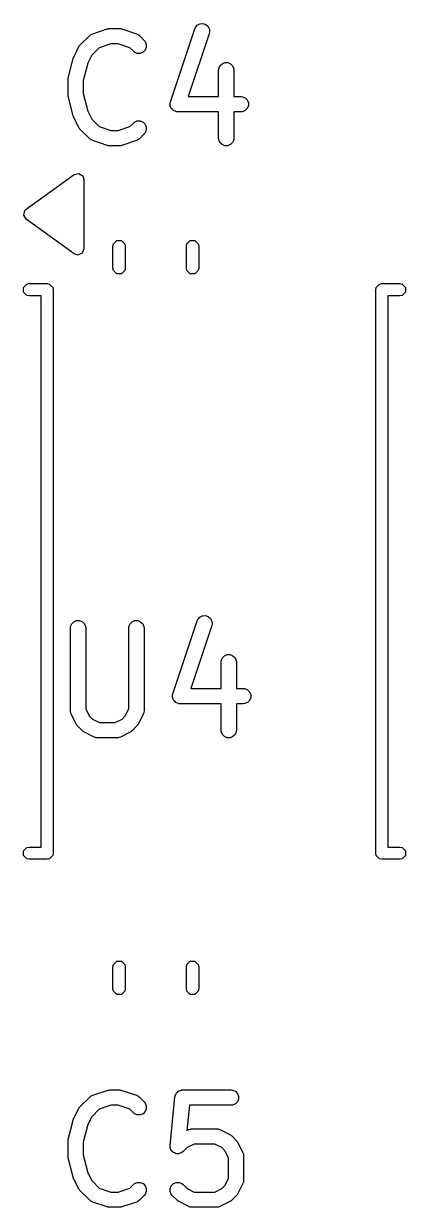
# Model space of a CAD drawing. Header units: inches. Extents: x 2.93 to 6.73, y -4.05 to -2.01.
# Drawn here: x 4.6852 to 4.8325, y -3.7177 to -3.2611 of the extents above; entities that cross this region are included whole.
import ezdxf

# ---------------------------------------------------------------- set-up
doc = ezdxf.new("R2010")
doc.units = ezdxf.units.IN
doc.header["$MEASUREMENT"] = 0
doc.layers.add('BLACK', color=7, linetype='CONTINUOUS')

msp = doc.modelspace()

# ---------------------------------------------------------------- linework, layer by layer
at = {"layer": 'BLACK', "linetype": 'CONTINUOUS'}
for p, q in [((4.71185, -3.26501), (4.71748, -3.26314)), ((4.71748, -3.26314), (4.71776, -3.26307)), ((4.71776, -3.26307), (4.71783, -3.26304)), ((4.71783, -3.26304), (4.71794, -3.26303)), ((4.71794, -3.26303), (4.71804, -3.26301)), ((4.71804, -3.26301), (4.71812, -3.26301)), ((4.71812, -3.26301), (4.71841, -3.26299)), ((4.71841, -3.26299), (4.72216, -3.26299)), ((4.72216, -3.26299), (4.72245, -3.26301)), ((4.72245, -3.26301), (4.72253, -3.26301)), ((4.72253, -3.26301), (4.72263, -3.26303)), ((4.72263, -3.26303), (4.72274, -3.26304)), ((4.72274, -3.26304), (4.72281, -3.26307)), ((4.72281, -3.26307), (4.72309, -3.26314)), ((4.72309, -3.26314), (4.72872, -3.26501)), ((4.74186, -3.29125), (4.75123, -3.26313)), ((4.75123, -3.26313), (4.75147, -3.2626)), ((4.75147, -3.2626), (4.75222, -3.26173)), ((4.75222, -3.26173), (4.75325, -3.26122)), ((4.75325, -3.26122), (4.7544, -3.26113)), ((4.7544, -3.26113), (4.75549, -3.2615)), ((4.75549, -3.2615), (4.75636, -3.26225)), ((4.75636, -3.26225), (4.75688, -3.26328)), ((4.75696, -3.26443), (4.75683, -3.265)), ((4.75688, -3.26328), (4.75696, -3.26443)), ((4.70695, -3.26947), (4.7107, -3.26572)), ((4.7107, -3.26572), (4.71115, -3.26536)), ((4.71115, -3.26536), (4.71124, -3.26532)), ((4.71124, -3.26532), (4.71132, -3.26525)), ((4.71132, -3.26525), (4.71185, -3.26501)), ((4.71889, -3.26889), (4.71438, -3.27039)), ((4.72168, -3.26889), (4.71889, -3.26889)), ((4.72619, -3.27039), (4.72168, -3.26889)), ((4.72872, -3.26501), (4.72925, -3.26525)), ((4.72925, -3.26525), (4.72933, -3.26532)), ((4.72933, -3.26532), (4.72942, -3.26536)), ((4.72942, -3.26536), (4.72987, -3.26572)), ((4.72987, -3.26572), (4.73175, -3.2676)), ((4.73175, -3.2676), (4.73211, -3.26805)), ((4.73211, -3.26805), (4.73255, -3.26911)), ((4.75683, -3.265), (4.74875, -3.28923)), ((4.70452, -3.27399), (4.7064, -3.27024)), ((4.7064, -3.27024), (4.70655, -3.26999)), ((4.70655, -3.26999), (4.70658, -3.26992)), ((4.70658, -3.26992), (4.70665, -3.26984)), ((4.70665, -3.26984), (4.7067, -3.26975)), ((4.7067, -3.26975), (4.70676, -3.2697)), ((4.70676, -3.2697), (4.70695, -3.26947)), ((4.71146, -3.27331), (4.70995, -3.27634)), ((4.71438, -3.27039), (4.71146, -3.27331)), ((4.72757, -3.27178), (4.72619, -3.27039)), ((4.72802, -3.27214), (4.72757, -3.27178)), ((4.72908, -3.27258), (4.72802, -3.27214)), ((4.73023, -3.27258), (4.72908, -3.27258)), ((4.7313, -3.27214), (4.73023, -3.27258)), ((4.73211, -3.27133), (4.7313, -3.27214)), ((4.73255, -3.27026), (4.73211, -3.27133)), ((4.73255, -3.26911), (4.73255, -3.27026)), ((4.70242, -3.28209), (4.7043, -3.2746)), ((4.7043, -3.2746), (4.70431, -3.27455)), ((4.70431, -3.27453), (4.70441, -3.27429)), ((4.70431, -3.27455), (4.70431, -3.27453)), ((4.70441, -3.27429), (4.70449, -3.27405)), ((4.70449, -3.27405), (4.7045, -3.27403)), ((4.7045, -3.27403), (4.70452, -3.27399)), ((4.70995, -3.27634), (4.70824, -3.28317)), ((4.76051, -3.27849), (4.76095, -3.27742)), ((4.76095, -3.27742), (4.76176, -3.27661)), ((4.76176, -3.27661), (4.76283, -3.27617)), ((4.76283, -3.27617), (4.76398, -3.27617)), ((4.76398, -3.27617), (4.76505, -3.27661)), ((4.76505, -3.27661), (4.76586, -3.27742)), ((4.76586, -3.27742), (4.7663, -3.27849)), ((4.70233, -3.28281), (4.70234, -3.28271)), ((4.70234, -3.28267), (4.70237, -3.28245)), ((4.70234, -3.28271), (4.70234, -3.28267)), ((4.70237, -3.28245), (4.70239, -3.28223)), ((4.70239, -3.28223), (4.70241, -3.28219)), ((4.70241, -3.28219), (4.70242, -3.28209)), ((4.76045, -3.27906), (4.76051, -3.27849)), ((4.76045, -3.28923), (4.76045, -3.27906)), ((4.7663, -3.27849), (4.76636, -3.27906)), ((4.76636, -3.27906), (4.76636, -3.28923)), ((4.70233, -3.28843), (4.70233, -3.28281)), ((4.70824, -3.28317), (4.70824, -3.28807)), ((4.70234, -3.28854), (4.70233, -3.28843)), ((4.70234, -3.28858), (4.70234, -3.28854)), ((4.70237, -3.28879), (4.70234, -3.28858)), ((4.70239, -3.28901), (4.70237, -3.28879)), ((4.70241, -3.28905), (4.70239, -3.28901)), ((4.70242, -3.28915), (4.70241, -3.28905)), ((4.7043, -3.29665), (4.70242, -3.28915)), ((4.70824, -3.28807), (4.70995, -3.2949)), ((4.74173, -3.29182), (4.74176, -3.29167)), ((4.74176, -3.29229), (4.74173, -3.29182)), ((4.74176, -3.29161), (4.74179, -3.29154)), ((4.74176, -3.29167), (4.74176, -3.29161)), ((4.74179, -3.29154), (4.74186, -3.29125)), ((4.74875, -3.28923), (4.76045, -3.28923)), ((4.76636, -3.28923), (4.76903, -3.28923)), ((4.76903, -3.28923), (4.7696, -3.28929)), ((4.7696, -3.28929), (4.77067, -3.28973)), ((4.77067, -3.28973), (4.77148, -3.29054)), ((4.77148, -3.29054), (4.77192, -3.29161)), ((4.77192, -3.29161), (4.77192, -3.29276)), ((4.70995, -3.2949), (4.71146, -3.29793)), ((4.74176, -3.29276), (4.74176, -3.29229)), ((4.7418, -3.29286), (4.74176, -3.29276)), ((4.74181, -3.29296), (4.7418, -3.29286)), ((4.74202, -3.29339), (4.74181, -3.29296)), ((4.7422, -3.29382), (4.74202, -3.29339)), ((4.74228, -3.2939), (4.7422, -3.29382)), ((4.74232, -3.29399), (4.74228, -3.2939)), ((4.74268, -3.2943), (4.74232, -3.29399)), ((4.74302, -3.29464), (4.74268, -3.2943)), ((4.74311, -3.29468), (4.74302, -3.29464)), ((4.74319, -3.29475), (4.74311, -3.29468)), ((4.74364, -3.2949), (4.74319, -3.29475)), ((4.74408, -3.29508), (4.74364, -3.2949)), ((4.74423, -3.2951), (4.74408, -3.29508)), ((4.74429, -3.29511), (4.74423, -3.2951)), ((4.74437, -3.29511), (4.74429, -3.29511)), ((4.74466, -3.29514), (4.74437, -3.29511)), ((4.76045, -3.29514), (4.74466, -3.29514)), ((4.76045, -3.30531), (4.76045, -3.29514)), ((4.76903, -3.29514), (4.76636, -3.29514)), ((4.76636, -3.29514), (4.76636, -3.30531)), ((4.7696, -3.29508), (4.76903, -3.29514)), ((4.77067, -3.29464), (4.7696, -3.29508)), ((4.77148, -3.29382), (4.77067, -3.29464)), ((4.77192, -3.29276), (4.77148, -3.29382)), ((4.70431, -3.29669), (4.7043, -3.29665)), ((4.70431, -3.29671), (4.70431, -3.29669)), ((4.70441, -3.29695), (4.70431, -3.29671)), ((4.70449, -3.2972), (4.70441, -3.29695)), ((4.7045, -3.29721), (4.70449, -3.2972)), ((4.70452, -3.29725), (4.7045, -3.29721)), ((4.7064, -3.301), (4.70452, -3.29725)), ((4.70655, -3.30125), (4.7064, -3.301)), ((4.71146, -3.29793), (4.71438, -3.30085)), ((4.71438, -3.30085), (4.71889, -3.30236)), ((4.72168, -3.30236), (4.72619, -3.30085)), ((4.72619, -3.30085), (4.72757, -3.29947)), ((4.72757, -3.29947), (4.72802, -3.2991)), ((4.72802, -3.2991), (4.72908, -3.29866)), ((4.72908, -3.29866), (4.73023, -3.29866)), ((4.73023, -3.29866), (4.7313, -3.2991)), ((4.7313, -3.2991), (4.73211, -3.29992)), ((4.73211, -3.29992), (4.73255, -3.30098)), ((4.73255, -3.30098), (4.73255, -3.30213)), ((4.70658, -3.30132), (4.70655, -3.30125)), ((4.70665, -3.3014), (4.70658, -3.30132)), ((4.7067, -3.30149), (4.70665, -3.3014)), ((4.70676, -3.30155), (4.7067, -3.30149)), ((4.70695, -3.30177), (4.70676, -3.30155)), ((4.7107, -3.30552), (4.70695, -3.30177)), ((4.71115, -3.30589), (4.7107, -3.30552)), ((4.71889, -3.30236), (4.72168, -3.30236)), ((4.72987, -3.30552), (4.72942, -3.30589)), ((4.73175, -3.30365), (4.72987, -3.30552)), ((4.73211, -3.3032), (4.73175, -3.30365)), ((4.73255, -3.30213), (4.73211, -3.3032)), ((4.76051, -3.30588), (4.76045, -3.30531)), ((4.76636, -3.30531), (4.7663, -3.30588)), ((4.71124, -3.30593), (4.71115, -3.30589)), ((4.71132, -3.306), (4.71124, -3.30593)), ((4.71185, -3.30623), (4.71132, -3.306)), ((4.71748, -3.30811), (4.71185, -3.30623)), ((4.71776, -3.30817), (4.71748, -3.30811)), ((4.71783, -3.3082), (4.71776, -3.30817)), ((4.71794, -3.30821), (4.71783, -3.3082)), ((4.71804, -3.30824), (4.71794, -3.30821)), ((4.71812, -3.30823), (4.71804, -3.30824)), ((4.71841, -3.30826), (4.71812, -3.30823)), ((4.72216, -3.30826), (4.71841, -3.30826)), ((4.72245, -3.30823), (4.72216, -3.30826)), ((4.72253, -3.30824), (4.72245, -3.30823)), ((4.72263, -3.30821), (4.72253, -3.30824)), ((4.72274, -3.3082), (4.72263, -3.30821)), ((4.72281, -3.30817), (4.72274, -3.3082)), ((4.72309, -3.30811), (4.72281, -3.30817)), ((4.72872, -3.30623), (4.72309, -3.30811)), ((4.72925, -3.306), (4.72872, -3.30623)), ((4.72933, -3.30593), (4.72925, -3.306)), ((4.72942, -3.30589), (4.72933, -3.30593)), ((4.76095, -3.30695), (4.76051, -3.30588)), ((4.76176, -3.30776), (4.76095, -3.30695)), ((4.76283, -3.3082), (4.76176, -3.30776)), ((4.76398, -3.3082), (4.76283, -3.3082)), ((4.76505, -3.30776), (4.76398, -3.3082)), ((4.76586, -3.30695), (4.76505, -3.30776)), ((4.7663, -3.30588), (4.76586, -3.30695)), ((4.70472, -3.31935), (4.70648, -3.31893)), ((4.70648, -3.31893), (4.70802, -3.31988)), ((4.68621, -3.33273), (4.70472, -3.31935)), ((4.70802, -3.31988), (4.70846, -3.32126)), ((4.70846, -3.32126), (4.70846, -3.34803)), ((4.68568, -3.33326), (4.68621, -3.33273)), ((4.68527, -3.33502), (4.68568, -3.33326)), ((4.68621, -3.33656), (4.68527, -3.33502)), ((4.70472, -3.34995), (4.68621, -3.33656)), ((4.71969, -3.34694), (4.71986, -3.34603)), ((4.71986, -3.34603), (4.72114, -3.34475)), ((4.72114, -3.34475), (4.72295, -3.34475)), ((4.72295, -3.34475), (4.72423, -3.34603)), ((4.72423, -3.34603), (4.72441, -3.34694)), ((4.74803, -3.34694), (4.74821, -3.34603)), ((4.74821, -3.34603), (4.74949, -3.34475)), ((4.74949, -3.34475), (4.7513, -3.34475)), ((4.7513, -3.34475), (4.75258, -3.34603)), ((4.75258, -3.34603), (4.75276, -3.34694)), ((4.7061, -3.35039), (4.70472, -3.34995)), ((4.70777, -3.3497), (4.7061, -3.35039)), ((4.70846, -3.34803), (4.70777, -3.3497)), ((4.71969, -3.35543), (4.71969, -3.34694)), ((4.72441, -3.34694), (4.72441, -3.35543)), ((4.74803, -3.35543), (4.74803, -3.34694)), ((4.75276, -3.34694), (4.75276, -3.35543)), ((4.71986, -3.35633), (4.71969, -3.35543)), ((4.72441, -3.35543), (4.72423, -3.35633)), ((4.74821, -3.35633), (4.74803, -3.35543)), ((4.75276, -3.35543), (4.75258, -3.35633)), ((4.72114, -3.35761), (4.71986, -3.35633)), ((4.72295, -3.35761), (4.72114, -3.35761)), ((4.72423, -3.35633), (4.72295, -3.35761)), ((4.74949, -3.35761), (4.74821, -3.35633)), ((4.7513, -3.35761), (4.74949, -3.35761)), ((4.75258, -3.35633), (4.7513, -3.35761)), ((4.68522, -3.36288), (4.6865, -3.3616)), ((4.68522, -3.36468), (4.68522, -3.36288)), ((4.6865, -3.36596), (4.68522, -3.36468)), ((4.6865, -3.3616), (4.6874, -3.36142)), ((4.6874, -3.36142), (4.69429, -3.36142)), ((4.69429, -3.36142), (4.6952, -3.3616)), ((4.6952, -3.3616), (4.69647, -3.36288)), ((4.69647, -3.36288), (4.69665, -3.36378)), ((4.69665, -3.36378), (4.69665, -3.5811)), ((4.82106, -3.36378), (4.82124, -3.36288)), ((4.82106, -3.5811), (4.82106, -3.36378)), ((4.82124, -3.36288), (4.82252, -3.3616)), ((4.82252, -3.3616), (4.82343, -3.36142)), ((4.82343, -3.36142), (4.83031, -3.36142)), ((4.83031, -3.36142), (4.83122, -3.3616)), ((4.83122, -3.3616), (4.8325, -3.36288)), ((4.8325, -3.36468), (4.83122, -3.36596)), ((4.8325, -3.36288), (4.8325, -3.36468)), ((4.6874, -3.36614), (4.6865, -3.36596)), ((4.69193, -3.36614), (4.6874, -3.36614)), ((4.69193, -3.57874), (4.69193, -3.36614)), ((4.83031, -3.36614), (4.82579, -3.36614)), ((4.82579, -3.36614), (4.82579, -3.57874)), ((4.83122, -3.36596), (4.83031, -3.36614)), ((4.70333, -3.49371), (4.70377, -3.49264)), ((4.70377, -3.49264), (4.70458, -3.49183)), ((4.70458, -3.49183), (4.70565, -3.49139)), ((4.70565, -3.49139), (4.7068, -3.49139)), ((4.7068, -3.49139), (4.70786, -3.49183)), ((4.70786, -3.49183), (4.70868, -3.49264)), ((4.70868, -3.49264), (4.70912, -3.49371)), ((4.72583, -3.49371), (4.72627, -3.49264)), ((4.72627, -3.49264), (4.72708, -3.49183)), ((4.72708, -3.49183), (4.72815, -3.49139)), ((4.72815, -3.49139), (4.7293, -3.49139)), ((4.7293, -3.49139), (4.73036, -3.49183)), ((4.73036, -3.49183), (4.73118, -3.49264)), ((4.73118, -3.49264), (4.73162, -3.49371)), ((4.74279, -3.5196), (4.75217, -3.49148)), ((4.75217, -3.49148), (4.7524, -3.49095)), ((4.7524, -3.49095), (4.75316, -3.49008)), ((4.75316, -3.49008), (4.75419, -3.48956)), ((4.75419, -3.48956), (4.75534, -3.48948)), ((4.75534, -3.48948), (4.75643, -3.48984)), ((4.75643, -3.48984), (4.7573, -3.4906)), ((4.7573, -3.4906), (4.75782, -3.49163)), ((4.7579, -3.49278), (4.75777, -3.49334)), ((4.75782, -3.49163), (4.7579, -3.49278)), ((4.70327, -3.49428), (4.70333, -3.49371)), ((4.70327, -3.52616), (4.70327, -3.49428)), ((4.70912, -3.49371), (4.70918, -3.49428)), ((4.70918, -3.49428), (4.70918, -3.52546)), ((4.72577, -3.49428), (4.72583, -3.49371)), ((4.72577, -3.52546), (4.72577, -3.49428)), ((4.73162, -3.49371), (4.73167, -3.49428)), ((4.73167, -3.49428), (4.73167, -3.52616)), ((4.75777, -3.49334), (4.74969, -3.51758)), ((4.76145, -3.50683), (4.76189, -3.50577)), ((4.76189, -3.50577), (4.7627, -3.50495)), ((4.7627, -3.50495), (4.76377, -3.50451)), ((4.76377, -3.50451), (4.76492, -3.50451)), ((4.76492, -3.50451), (4.76598, -3.50495)), ((4.76598, -3.50495), (4.7668, -3.50577)), ((4.7668, -3.50577), (4.76724, -3.50683)), ((4.76139, -3.50741), (4.76145, -3.50683)), ((4.76139, -3.51758), (4.76139, -3.50741)), ((4.76724, -3.50683), (4.76729, -3.50741)), ((4.76729, -3.50741), (4.76729, -3.51758)), ((4.74266, -3.52016), (4.7427, -3.52001)), ((4.7427, -3.52063), (4.74266, -3.52016)), ((4.7427, -3.51995), (4.74273, -3.51988)), ((4.7427, -3.52001), (4.7427, -3.51995)), ((4.74273, -3.51988), (4.74279, -3.5196)), ((4.74969, -3.51758), (4.76139, -3.51758)), ((4.76729, -3.51758), (4.76997, -3.51758)), ((4.76997, -3.51758), (4.77054, -3.51763)), ((4.77054, -3.51763), (4.77161, -3.51808)), ((4.77161, -3.51808), (4.77242, -3.51889)), ((4.77242, -3.51889), (4.77286, -3.51995)), ((4.77286, -3.51995), (4.77286, -3.52111)), ((4.7427, -3.52111), (4.7427, -3.52063)), ((4.74274, -3.52121), (4.7427, -3.52111)), ((4.74275, -3.52131), (4.74274, -3.52121)), ((4.74296, -3.52173), (4.74275, -3.52131)), ((4.74314, -3.52217), (4.74296, -3.52173)), ((4.74321, -3.52225), (4.74314, -3.52217)), ((4.74326, -3.52234), (4.74321, -3.52225)), ((4.74362, -3.52265), (4.74326, -3.52234)), ((4.74395, -3.52299), (4.74362, -3.52265)), ((4.74405, -3.52303), (4.74395, -3.52299)), ((4.74413, -3.5231), (4.74405, -3.52303)), ((4.74458, -3.52325), (4.74413, -3.5231)), ((4.74502, -3.52343), (4.74458, -3.52325)), ((4.74517, -3.52344), (4.74502, -3.52343)), ((4.74522, -3.52346), (4.74517, -3.52344)), ((4.7453, -3.52345), (4.74522, -3.52346)), ((4.74559, -3.52348), (4.7453, -3.52345)), ((4.76139, -3.52348), (4.74559, -3.52348)), ((4.76139, -3.53365), (4.76139, -3.52348)), ((4.76997, -3.52348), (4.76729, -3.52348)), ((4.76729, -3.52348), (4.76729, -3.53365)), ((4.77054, -3.52343), (4.76997, -3.52348)), ((4.77161, -3.52299), (4.77054, -3.52343)), ((4.77242, -3.52217), (4.77161, -3.52299)), ((4.77286, -3.52111), (4.77242, -3.52217)), ((4.70333, -3.52673), (4.70327, -3.52616)), ((4.70337, -3.52683), (4.70333, -3.52673)), ((4.70338, -3.52694), (4.70337, -3.52683)), ((4.70358, -3.52748), (4.70338, -3.52694)), ((4.70546, -3.53123), (4.70358, -3.52748)), ((4.70918, -3.52546), (4.71053, -3.52816)), ((4.71053, -3.52816), (4.71172, -3.52935)), ((4.72322, -3.52935), (4.72442, -3.52816)), ((4.72442, -3.52816), (4.72577, -3.52546)), ((4.73136, -3.52748), (4.72949, -3.53123)), ((4.73157, -3.52694), (4.73136, -3.52748)), ((4.73158, -3.52683), (4.73157, -3.52694)), ((4.73162, -3.52673), (4.73158, -3.52683)), ((4.73167, -3.52616), (4.73162, -3.52673)), ((4.70561, -3.53147), (4.70546, -3.53123)), ((4.70564, -3.53155), (4.70561, -3.53147)), ((4.70571, -3.53163), (4.70564, -3.53155)), ((4.70577, -3.53172), (4.70571, -3.53163)), ((4.70583, -3.53177), (4.70577, -3.53172)), ((4.70601, -3.53199), (4.70583, -3.53177)), ((4.70789, -3.53387), (4.70601, -3.53199)), ((4.70811, -3.53405), (4.70789, -3.53387)), ((4.71172, -3.52935), (4.71442, -3.5307)), ((4.71442, -3.5307), (4.72053, -3.5307)), ((4.72053, -3.5307), (4.72322, -3.52935)), ((4.72706, -3.53387), (4.72683, -3.53405)), ((4.72893, -3.53199), (4.72706, -3.53387)), ((4.72912, -3.53177), (4.72893, -3.53199)), ((4.72918, -3.53172), (4.72912, -3.53177)), ((4.72924, -3.53163), (4.72918, -3.53172)), ((4.7293, -3.53155), (4.72924, -3.53163)), ((4.72933, -3.53147), (4.7293, -3.53155)), ((4.72949, -3.53123), (4.72933, -3.53147)), ((4.76145, -3.53423), (4.76139, -3.53365)), ((4.76729, -3.53365), (4.76724, -3.53423)), ((4.70816, -3.53411), (4.70811, -3.53405)), ((4.70825, -3.53417), (4.70816, -3.53411)), ((4.70833, -3.53423), (4.70825, -3.53417)), ((4.70841, -3.53426), (4.70833, -3.53423)), ((4.70865, -3.53442), (4.70841, -3.53426)), ((4.7124, -3.5363), (4.70865, -3.53442)), ((4.71294, -3.5365), (4.7124, -3.5363)), ((4.71305, -3.53651), (4.71294, -3.5365)), ((4.71315, -3.53655), (4.71305, -3.53651)), ((4.71372, -3.53661), (4.71315, -3.53655)), ((4.72122, -3.53661), (4.71372, -3.53661)), ((4.7218, -3.53655), (4.72122, -3.53661)), ((4.7219, -3.53651), (4.7218, -3.53655)), ((4.722, -3.5365), (4.7219, -3.53651)), ((4.72254, -3.5363), (4.722, -3.5365)), ((4.72629, -3.53442), (4.72254, -3.5363)), ((4.72654, -3.53426), (4.72629, -3.53442)), ((4.72661, -3.53423), (4.72654, -3.53426)), ((4.72669, -3.53417), (4.72661, -3.53423)), ((4.72678, -3.53411), (4.72669, -3.53417)), ((4.72683, -3.53405), (4.72678, -3.53411)), ((4.76189, -3.53529), (4.76145, -3.53423)), ((4.7627, -3.53611), (4.76189, -3.53529)), ((4.76377, -3.53655), (4.7627, -3.53611)), ((4.76492, -3.53655), (4.76377, -3.53655)), ((4.76598, -3.53611), (4.76492, -3.53655)), ((4.7668, -3.53529), (4.76598, -3.53611)), ((4.76724, -3.53423), (4.7668, -3.53529)), ((4.68522, -3.5802), (4.6865, -3.57892)), ((4.6865, -3.57892), (4.6874, -3.57874)), ((4.6874, -3.57874), (4.69193, -3.57874)), ((4.82579, -3.57874), (4.83031, -3.57874)), ((4.83031, -3.57874), (4.83122, -3.57892)), ((4.83122, -3.57892), (4.8325, -3.5802)), ((4.68522, -3.58201), (4.68522, -3.5802)), ((4.6865, -3.58328), (4.68522, -3.58201)), ((4.6874, -3.58346), (4.6865, -3.58328)), ((4.69429, -3.58346), (4.6874, -3.58346)), ((4.6952, -3.58328), (4.69429, -3.58346)), ((4.69647, -3.58201), (4.6952, -3.58328)), ((4.69665, -3.5811), (4.69647, -3.58201)), ((4.82124, -3.58201), (4.82106, -3.5811)), ((4.82252, -3.58328), (4.82124, -3.58201)), ((4.82343, -3.58346), (4.82252, -3.58328)), ((4.83031, -3.58346), (4.82343, -3.58346)), ((4.83122, -3.58328), (4.83031, -3.58346)), ((4.8325, -3.58201), (4.83122, -3.58328)), ((4.8325, -3.5802), (4.8325, -3.58201)), ((4.71969, -3.62489), (4.71986, -3.62398)), ((4.71969, -3.63338), (4.71969, -3.62489)), ((4.71986, -3.62398), (4.72114, -3.62271)), ((4.72114, -3.62271), (4.72295, -3.62271)), ((4.72295, -3.62271), (4.72423, -3.62398)), ((4.72423, -3.62398), (4.72441, -3.62489)), ((4.72441, -3.62489), (4.72441, -3.63338)), ((4.74803, -3.62489), (4.74821, -3.62398)), ((4.74803, -3.63338), (4.74803, -3.62489)), ((4.74821, -3.62398), (4.74949, -3.62271)), ((4.74949, -3.62271), (4.7513, -3.62271)), ((4.7513, -3.62271), (4.75258, -3.62398)), ((4.75258, -3.62398), (4.75276, -3.62489)), ((4.75276, -3.62489), (4.75276, -3.63338)), ((4.71986, -3.63428), (4.71969, -3.63338)), ((4.72114, -3.63556), (4.71986, -3.63428)), ((4.72423, -3.63428), (4.72295, -3.63556)), ((4.72441, -3.63338), (4.72423, -3.63428)), ((4.74821, -3.63428), (4.74803, -3.63338)), ((4.74949, -3.63556), (4.74821, -3.63428)), ((4.75258, -3.63428), (4.7513, -3.63556)), ((4.75276, -3.63338), (4.75258, -3.63428)), ((4.72295, -3.63556), (4.72114, -3.63556)), ((4.7513, -3.63556), (4.74949, -3.63556)), ((4.70695, -3.67892), (4.7107, -3.67517)), ((4.7107, -3.67517), (4.71115, -3.67481)), ((4.71115, -3.67481), (4.71124, -3.67477)), ((4.71124, -3.67477), (4.71132, -3.6747)), ((4.71132, -3.6747), (4.71185, -3.67446)), ((4.71185, -3.67446), (4.71748, -3.67259)), ((4.71748, -3.67259), (4.71776, -3.67252)), ((4.71776, -3.67252), (4.71783, -3.67249)), ((4.71783, -3.67249), (4.71794, -3.67248)), ((4.71794, -3.67248), (4.71804, -3.67246)), ((4.71804, -3.67246), (4.71812, -3.67246)), ((4.71812, -3.67246), (4.71841, -3.67243)), ((4.71841, -3.67243), (4.72216, -3.67243)), ((4.72216, -3.67243), (4.72245, -3.67246)), ((4.72245, -3.67246), (4.72253, -3.67246)), ((4.72253, -3.67246), (4.72263, -3.67248)), ((4.72263, -3.67248), (4.72274, -3.67249)), ((4.72274, -3.67249), (4.72281, -3.67252)), ((4.72281, -3.67252), (4.72309, -3.67259)), ((4.72309, -3.67259), (4.72872, -3.67446)), ((4.72872, -3.67446), (4.72925, -3.6747)), ((4.72925, -3.6747), (4.72933, -3.67477)), ((4.72933, -3.67477), (4.72942, -3.67481)), ((4.72942, -3.67481), (4.72987, -3.67517)), ((4.72987, -3.67517), (4.73175, -3.67705)), ((4.74172, -3.69384), (4.74359, -3.67509)), ((4.74359, -3.67509), (4.74364, -3.67488)), ((4.74364, -3.67481), (4.74366, -3.67474)), ((4.74364, -3.67488), (4.74364, -3.67481)), ((4.74366, -3.67474), (4.74371, -3.67453)), ((4.74371, -3.67453), (4.74391, -3.67414)), ((4.74391, -3.67414), (4.74408, -3.67375)), ((4.74408, -3.67375), (4.74418, -3.67364)), ((4.74418, -3.67364), (4.74425, -3.67351)), ((4.74425, -3.67351), (4.74459, -3.67324)), ((4.74459, -3.67324), (4.74489, -3.67293)), ((4.74489, -3.67293), (4.74503, -3.67287)), ((4.74503, -3.67287), (4.74514, -3.67278)), ((4.74514, -3.67278), (4.74556, -3.67266)), ((4.74556, -3.67266), (4.74596, -3.67249)), ((4.74596, -3.67249), (4.74618, -3.67247)), ((4.74618, -3.67247), (4.74625, -3.67245)), ((4.74625, -3.67245), (4.74632, -3.67245)), ((4.74632, -3.67245), (4.74653, -3.67243)), ((4.74653, -3.67243), (4.76528, -3.67243)), ((4.76528, -3.67243), (4.76586, -3.67249)), ((4.76586, -3.67249), (4.76692, -3.67293)), ((4.76692, -3.67293), (4.76773, -3.67375)), ((4.76773, -3.67375), (4.76818, -3.67481)), ((4.76818, -3.67481), (4.76818, -3.67596)), ((4.70452, -3.68344), (4.7064, -3.67969)), ((4.7064, -3.67969), (4.70655, -3.67944)), ((4.70655, -3.67944), (4.70658, -3.67937)), ((4.70658, -3.67937), (4.70665, -3.67929)), ((4.70665, -3.67929), (4.7067, -3.6792)), ((4.7067, -3.6792), (4.70676, -3.67915)), ((4.70676, -3.67915), (4.70695, -3.67892)), ((4.71438, -3.67984), (4.71146, -3.68276)), ((4.71889, -3.67834), (4.71438, -3.67984)), ((4.72168, -3.67834), (4.71889, -3.67834)), ((4.72619, -3.67984), (4.72168, -3.67834)), ((4.72757, -3.68122), (4.72619, -3.67984)), ((4.73175, -3.67705), (4.73211, -3.6775)), ((4.73211, -3.6775), (4.73255, -3.67856)), ((4.73255, -3.67971), (4.73211, -3.68078)), ((4.73255, -3.67856), (4.73255, -3.67971)), ((4.7492, -3.67834), (4.74823, -3.68811)), ((4.76528, -3.67834), (4.7492, -3.67834)), ((4.76586, -3.67828), (4.76528, -3.67834)), ((4.76692, -3.67784), (4.76586, -3.67828)), ((4.76773, -3.67703), (4.76692, -3.67784)), ((4.76818, -3.67596), (4.76773, -3.67703)), ((4.70242, -3.69154), (4.7043, -3.68404)), ((4.7043, -3.68404), (4.70431, -3.684)), ((4.70431, -3.68398), (4.70441, -3.68374)), ((4.70431, -3.684), (4.70431, -3.68398)), ((4.70441, -3.68374), (4.70449, -3.6835)), ((4.70449, -3.6835), (4.7045, -3.68348)), ((4.7045, -3.68348), (4.70452, -3.68344)), ((4.71146, -3.68276), (4.70995, -3.68579)), ((4.72802, -3.68159), (4.72757, -3.68122)), ((4.72908, -3.68203), (4.72802, -3.68159)), ((4.73023, -3.68203), (4.72908, -3.68203)), ((4.7313, -3.68159), (4.73023, -3.68203)), ((4.73211, -3.68078), (4.7313, -3.68159)), ((4.70995, -3.68579), (4.70824, -3.69262)), ((4.74823, -3.68811), (4.74896, -3.68774)), ((4.74896, -3.68774), (4.7495, -3.68754)), ((4.7495, -3.68754), (4.74961, -3.68753)), ((4.74961, -3.68753), (4.74971, -3.68749)), ((4.74971, -3.68749), (4.75028, -3.68743)), ((4.75028, -3.68743), (4.75966, -3.68743)), ((4.75966, -3.68743), (4.76023, -3.68749)), ((4.76023, -3.68749), (4.76033, -3.68753)), ((4.76033, -3.68753), (4.76043, -3.68754)), ((4.76043, -3.68754), (4.76098, -3.68774)), ((4.76098, -3.68774), (4.76473, -3.68962)), ((4.70233, -3.69226), (4.70234, -3.69216)), ((4.70233, -3.69788), (4.70233, -3.69226)), ((4.70234, -3.69212), (4.70237, -3.6919)), ((4.70234, -3.69216), (4.70234, -3.69212)), ((4.70237, -3.6919), (4.70239, -3.69168)), ((4.70239, -3.69168), (4.70241, -3.69164)), ((4.70241, -3.69164), (4.70242, -3.69154)), ((4.70824, -3.69262), (4.70824, -3.69752)), ((4.75098, -3.69334), (4.74828, -3.69469)), ((4.75896, -3.69334), (4.75098, -3.69334)), ((4.76166, -3.69469), (4.75896, -3.69334)), ((4.76473, -3.68962), (4.76497, -3.68977)), ((4.76497, -3.68977), (4.76505, -3.6898)), ((4.76505, -3.6898), (4.76513, -3.68987)), ((4.76513, -3.68987), (4.76521, -3.68993)), ((4.76521, -3.68993), (4.76527, -3.68999)), ((4.76527, -3.68999), (4.76549, -3.69017)), ((4.76549, -3.69017), (4.76737, -3.69205)), ((4.76737, -3.69205), (4.76755, -3.69227)), ((4.76755, -3.69227), (4.76761, -3.69232)), ((4.76761, -3.69232), (4.76767, -3.69241)), ((4.76767, -3.69241), (4.76773, -3.69249)), ((4.76773, -3.69249), (4.76776, -3.69257)), ((4.76776, -3.69257), (4.76792, -3.69281)), ((4.76792, -3.69281), (4.7698, -3.69656)), ((4.70234, -3.69798), (4.70233, -3.69788)), ((4.70234, -3.69803), (4.70234, -3.69798)), ((4.70237, -3.69824), (4.70234, -3.69803)), ((4.70239, -3.69846), (4.70237, -3.69824)), ((4.70824, -3.69752), (4.70995, -3.70435)), ((4.74172, -3.69442), (4.74172, -3.69384)), ((4.74176, -3.69456), (4.74172, -3.69442)), ((4.74176, -3.69471), (4.74176, -3.69456)), ((4.74193, -3.69511), (4.74176, -3.69471)), ((4.74205, -3.69552), (4.74193, -3.69511)), ((4.74214, -3.69564), (4.74205, -3.69552)), ((4.7422, -3.69577), (4.74214, -3.69564)), ((4.74251, -3.69608), (4.7422, -3.69577)), ((4.74278, -3.69641), (4.74251, -3.69608)), ((4.74291, -3.69648), (4.74278, -3.69641)), ((4.74302, -3.69659), (4.74291, -3.69648)), ((4.74342, -3.69675), (4.74302, -3.69659)), ((4.7438, -3.69696), (4.74342, -3.69675)), ((4.74394, -3.69697), (4.7438, -3.69696)), ((4.74408, -3.69703), (4.74394, -3.69697)), ((4.74451, -3.69703), (4.74408, -3.69703)), ((4.74494, -3.69707), (4.74451, -3.69703)), ((4.74508, -3.69703), (4.74494, -3.69707)), ((4.74523, -3.69703), (4.74508, -3.69703)), ((4.74563, -3.69687), (4.74523, -3.69703)), ((4.74604, -3.69674), (4.74563, -3.69687)), ((4.74616, -3.69665), (4.74604, -3.69674)), ((4.7463, -3.69659), (4.74616, -3.69665)), ((4.74674, -3.69622), (4.7463, -3.69659)), ((4.74828, -3.69469), (4.74674, -3.69622)), ((4.76285, -3.69588), (4.76166, -3.69469)), ((4.7642, -3.69858), (4.76285, -3.69588)), ((4.7698, -3.69656), (4.77, -3.6971)), ((4.77, -3.6971), (4.77001, -3.69721)), ((4.77001, -3.69721), (4.77005, -3.69731)), ((4.77005, -3.69731), (4.77011, -3.69788)), ((4.77011, -3.69788), (4.77011, -3.70726)), ((4.70241, -3.6985), (4.70239, -3.69846)), ((4.70242, -3.6986), (4.70241, -3.6985)), ((4.7043, -3.7061), (4.70242, -3.6986)), ((4.7642, -3.70656), (4.7642, -3.69858)), ((4.70431, -3.70614), (4.7043, -3.7061)), ((4.70431, -3.70616), (4.70431, -3.70614)), ((4.70441, -3.7064), (4.70431, -3.70616)), ((4.70449, -3.70664), (4.70441, -3.7064)), ((4.7045, -3.70666), (4.70449, -3.70664)), ((4.70452, -3.7067), (4.7045, -3.70666)), ((4.7064, -3.71045), (4.70452, -3.7067)), ((4.70995, -3.70435), (4.71146, -3.70738)), ((4.71146, -3.70738), (4.71438, -3.7103)), ((4.76285, -3.70926), (4.7642, -3.70656)), ((4.77011, -3.70726), (4.77005, -3.70783)), ((4.70655, -3.7107), (4.7064, -3.71045)), ((4.70658, -3.71077), (4.70655, -3.7107)), ((4.70665, -3.71085), (4.70658, -3.71077)), ((4.7067, -3.71094), (4.70665, -3.71085)), ((4.70676, -3.71099), (4.7067, -3.71094)), ((4.70695, -3.71122), (4.70676, -3.71099)), ((4.7107, -3.71497), (4.70695, -3.71122)), ((4.71438, -3.7103), (4.71889, -3.7118)), ((4.71889, -3.7118), (4.72168, -3.7118)), ((4.72168, -3.7118), (4.72619, -3.7103)), ((4.72619, -3.7103), (4.72757, -3.70892)), ((4.72757, -3.70892), (4.72802, -3.70855)), ((4.72802, -3.70855), (4.72908, -3.70811)), ((4.72908, -3.70811), (4.73023, -3.70811)), ((4.73023, -3.70811), (4.7313, -3.70855)), ((4.7313, -3.70855), (4.73211, -3.70937)), ((4.73211, -3.70937), (4.73255, -3.71043)), ((4.73255, -3.71158), (4.73211, -3.71265)), ((4.73255, -3.71043), (4.73255, -3.71158)), ((4.74176, -3.71043), (4.7422, -3.70937)), ((4.74176, -3.71158), (4.74176, -3.71043)), ((4.7422, -3.71265), (4.74176, -3.71158)), ((4.7422, -3.70937), (4.74302, -3.70855)), ((4.74302, -3.70855), (4.74408, -3.70811)), ((4.74408, -3.70811), (4.74523, -3.70811)), ((4.74523, -3.70811), (4.7463, -3.70855)), ((4.7463, -3.70855), (4.74674, -3.70892)), ((4.74674, -3.70892), (4.74828, -3.71046)), ((4.74828, -3.71046), (4.75098, -3.7118)), ((4.75098, -3.7118), (4.75896, -3.7118)), ((4.75896, -3.7118), (4.76166, -3.71046)), ((4.76166, -3.71046), (4.76285, -3.70926)), ((4.7698, -3.70858), (4.76792, -3.71233)), ((4.77, -3.70804), (4.7698, -3.70858)), ((4.77001, -3.70793), (4.77, -3.70804)), ((4.77005, -3.70783), (4.77001, -3.70793)), ((4.71115, -3.71534), (4.7107, -3.71497)), ((4.71124, -3.71538), (4.71115, -3.71534)), ((4.71132, -3.71545), (4.71124, -3.71538)), ((4.71185, -3.71568), (4.71132, -3.71545)), ((4.71748, -3.71756), (4.71185, -3.71568)), ((4.72872, -3.71568), (4.72309, -3.71756)), ((4.72925, -3.71545), (4.72872, -3.71568)), ((4.72933, -3.71538), (4.72925, -3.71545)), ((4.72942, -3.71534), (4.72933, -3.71538)), ((4.72987, -3.71497), (4.72942, -3.71534)), ((4.73175, -3.7131), (4.72987, -3.71497)), ((4.73211, -3.71265), (4.73175, -3.7131)), ((4.74257, -3.7131), (4.7422, -3.71265)), ((4.74444, -3.71497), (4.74257, -3.7131)), ((4.74467, -3.71516), (4.74444, -3.71497)), ((4.74472, -3.71521), (4.74467, -3.71516)), ((4.74481, -3.71527), (4.74472, -3.71521)), ((4.74489, -3.71534), (4.74481, -3.71527)), ((4.74496, -3.71537), (4.74489, -3.71534)), ((4.74521, -3.71552), (4.74496, -3.71537)), ((4.74896, -3.7174), (4.74521, -3.71552)), ((4.76473, -3.71552), (4.76098, -3.7174)), ((4.76497, -3.71537), (4.76473, -3.71552)), ((4.76505, -3.71534), (4.76497, -3.71537)), ((4.76513, -3.71527), (4.76505, -3.71534)), ((4.76521, -3.71521), (4.76513, -3.71527)), ((4.76527, -3.71516), (4.76521, -3.71521)), ((4.76549, -3.71497), (4.76527, -3.71516)), ((4.76737, -3.7131), (4.76549, -3.71497)), ((4.76755, -3.71287), (4.76737, -3.7131)), ((4.76761, -3.71282), (4.76755, -3.71287)), ((4.76767, -3.71273), (4.76761, -3.71282)), ((4.76773, -3.71265), (4.76767, -3.71273)), ((4.76776, -3.71258), (4.76773, -3.71265)), ((4.76792, -3.71233), (4.76776, -3.71258)), ((4.71776, -3.71762), (4.71748, -3.71756)), ((4.71783, -3.71765), (4.71776, -3.71762)), ((4.71794, -3.71766), (4.71783, -3.71765)), ((4.71804, -3.71769), (4.71794, -3.71766)), ((4.71812, -3.71768), (4.71804, -3.71769)), ((4.71841, -3.71771), (4.71812, -3.71768)), ((4.72216, -3.71771), (4.71841, -3.71771)), ((4.72245, -3.71768), (4.72216, -3.71771)), ((4.72253, -3.71769), (4.72245, -3.71768)), ((4.72263, -3.71766), (4.72253, -3.71769)), ((4.72274, -3.71765), (4.72263, -3.71766)), ((4.72281, -3.71762), (4.72274, -3.71765)), ((4.72309, -3.71756), (4.72281, -3.71762)), ((4.7495, -3.7176), (4.74896, -3.7174)), ((4.74961, -3.71761), (4.7495, -3.7176)), ((4.74971, -3.71765), (4.74961, -3.71761)), ((4.75028, -3.71771), (4.74971, -3.71765)), ((4.75966, -3.71771), (4.75028, -3.71771)), ((4.76023, -3.71765), (4.75966, -3.71771)), ((4.76033, -3.71761), (4.76023, -3.71765)), ((4.76043, -3.7176), (4.76033, -3.71761)), ((4.76098, -3.7174), (4.76043, -3.7176))]:
    msp.add_line(p, q, dxfattribs=at)

doc.saveas('drawing.dxf')
